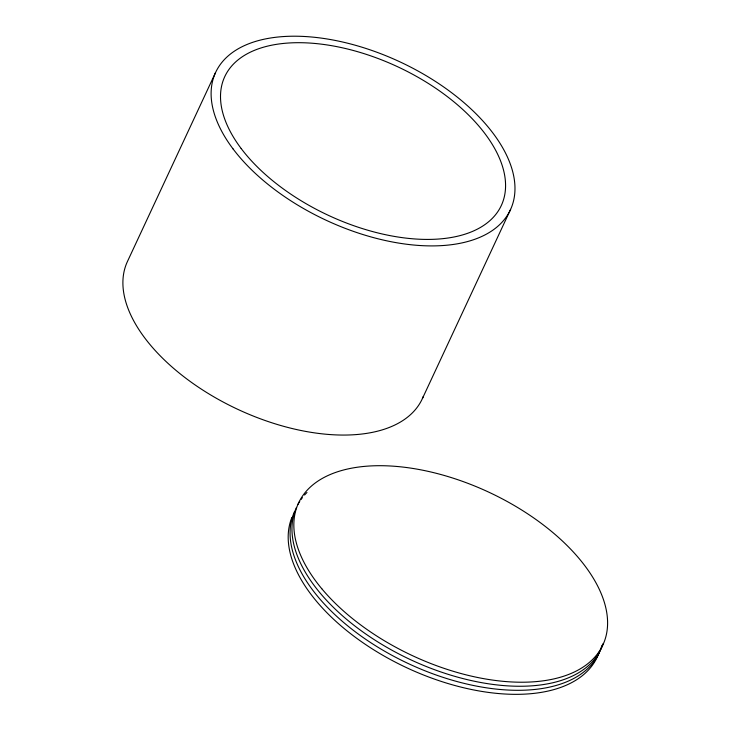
<?xml version="1.0" encoding="UTF-8"?>
<svg xmlns="http://www.w3.org/2000/svg" width="730" height="730" viewBox="0 0 730 730"><rect width="100%" height="100%" fill="white"/><g stroke="black" fill="none" stroke-linecap="round" stroke-linejoin="round"><path stroke-width="1.09" d="M215.459 72.745L127.257 261.897A162.626 87.381 25 0 0 240.508 410.598A162.626 87.381 25 0 0 423.263 396.527M422.415 398.516L510.617 209.364M603.199 643.404A167.909 90.219 25 0 1 416.073 662.201A167.909 90.219 25 0 1 296.508 507.368M298.013 504.348A167.909 90.219 25 0 1 299.747 501.41M301.015 499.521A167.909 90.219 25 0 1 302.384 497.677M304.583 495.022A167.909 90.219 25 0 1 306.974 492.495M601.931 645.393A167.909 90.219 25 0 1 416 667.047A167.909 90.219 25 0 1 294.619 511.411M599.43 651.489A167.909 90.219 25 0 1 414.22 671.125A167.909 90.219 25 0 1 291.845 517.524M233.125 149.002A162.626 87.381 25 0 0 496.236 227.623A162.626 87.381 25 0 0 359.771 46.538A162.626 87.381 25 0 0 233.125 149.002M241.165 148.509A152.552 81.97 25 0 0 487.987 222.267A152.552 81.97 25 0 0 359.972 52.387A152.552 81.97 25 0 0 241.165 148.509M321.775 588.718A167.909 90.219 25 0 0 592.577 659.464A167.909 90.219 25 0 0 437.799 473.697A167.909 90.219 25 0 0 321.775 588.718"/></g></svg>
